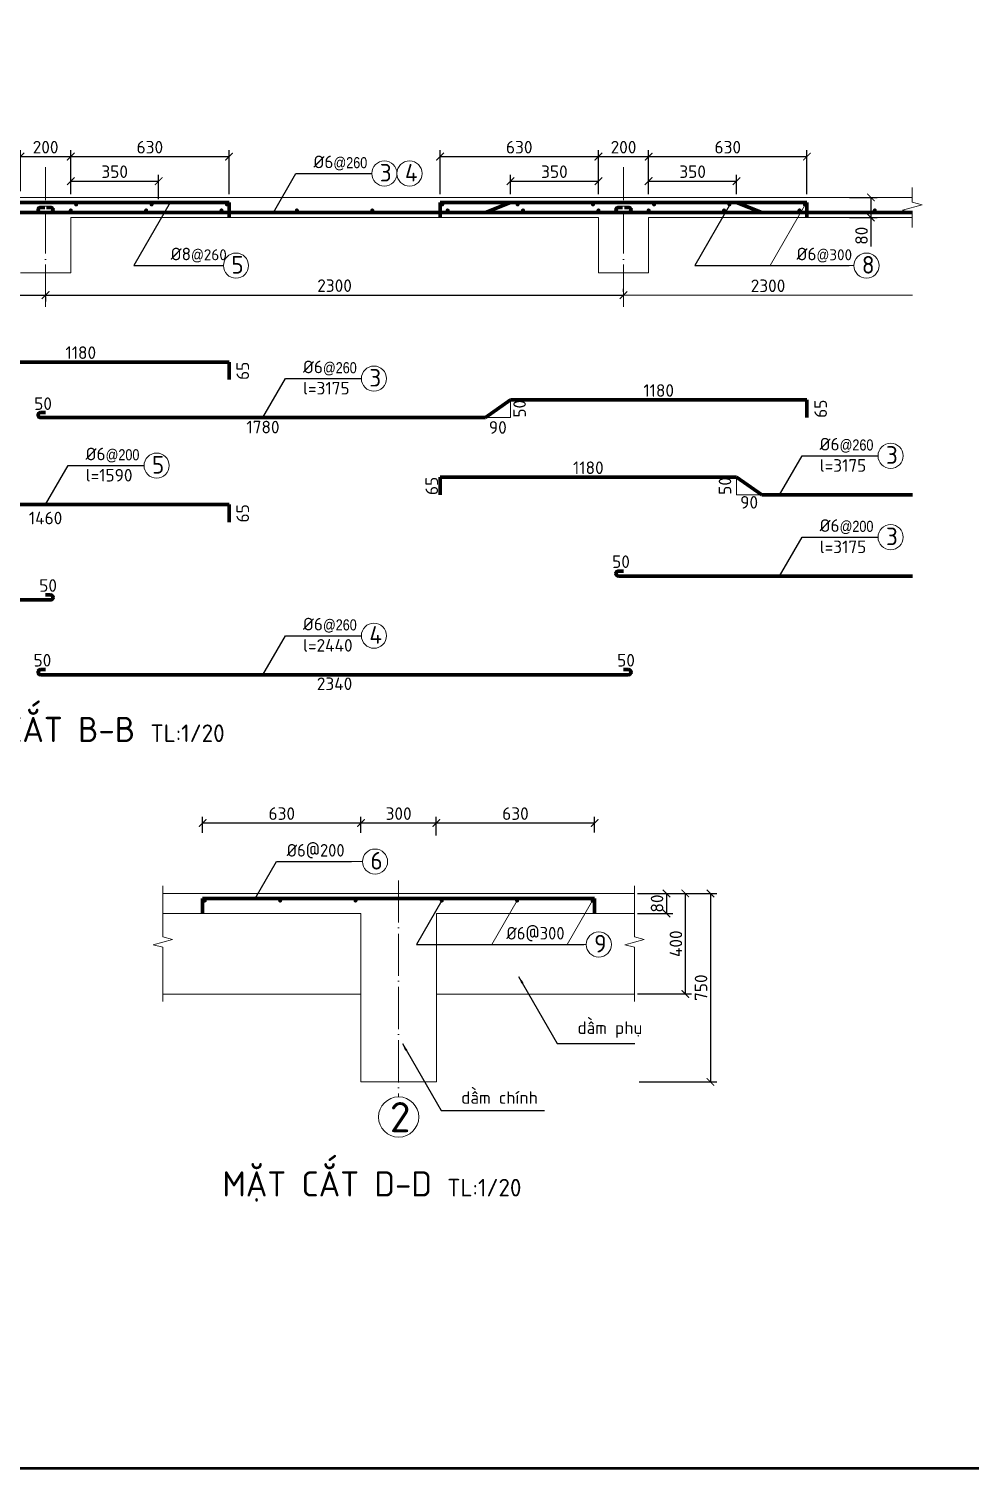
# Model space of a CAD drawing. Header units: millimetres. Extents: x 0 to 4970, y -594 to 1412.
# Drawn here: x 142.3 to 329.6, y -584 to -297.6 of the extents above; entities that cross this region are included whole.
import ezdxf

# ---------------------------------------------------------------- set-up
doc = ezdxf.new("R2010")
doc.units = ezdxf.units.MM
doc.header["$LTSCALE"] = 0.35
doc.header["$PDMODE"] = 3
doc.linetypes.add('ACAD_ISO04W100', pattern=[30, 24, -3, 0, -3])
doc.layers.get('0').update_dxf_attribs({"lineweight": 50})
for name, color, linetype, lineweight in [('CotThepSan', 13, 'Continuous', 70), ('DoVe', 1, 'Continuous', 18), ('Duong Bao San', 7, 'Continuous', 18), ('Kich Thuoc', 1, 'Continuous', 20), ('Ky Hieu', 4, 'Continuous', 20), ('Text', 40, 'Continuous', 20), ('Truc', 3, 'ACAD_ISO04W100', 20)]:
    doc.layers.add(name, color=color, linetype=linetype, lineweight=lineweight)
doc.styles.get("Standard").update_dxf_attribs({"font": 'isocpeur.ttf'})
doc.styles.add('VN', font='')
doc.styles.get('VN').set_extended_font_data('TCVN 7284')
doc.dimstyles.new('Dim20', dxfattribs={"dimtxt": 2.5, "dimasz": 1.5, "dimexe": 1.25, "dimexo": 0.625, "dimtad": 1, "dimlfac": 20, "dimtxsty": 'Standard', "dimblk": 'ARCHTICK', "dimcen": 2.5, "dimadec": 0, "dimazin": 0, "dimtfac": 1, "dimtmove": 0, "dimatfit": 3, "dimfxl": 1, "dimarcsym": 0})
doc.dimstyles.new('Dim20KT', dxfattribs={"dimtxt": 2.5, "dimasz": 1.5, "dimexe": 1.25, "dimexo": 0.625, "dimtad": 1, "dimlfac": 20, "dimtxsty": 'Standard', "dimblk": 'ARCHTICK', "dimcen": 2.5, "dimse1": 1, "dimse2": 1, "dimsd1": 1, "dimsd2": 1, "dimadec": 0, "dimazin": 0, "dimtfac": 1, "dimtmove": 0, "dimatfit": 3, "dimfxl": 1, "dimarcsym": 0})
doc.dimstyles.new('Dim50KT', dxfattribs={"dimtxt": 2.5, "dimasz": 1.5, "dimexe": 1.25, "dimexo": 0.625, "dimtad": 1, "dimlfac": 50, "dimtxsty": 'Standard', "dimblk": 'ARCHTICK', "dimcen": 2.5, "dimse1": 1, "dimse2": 1, "dimsd1": 1, "dimsd2": 1, "dimadec": 0, "dimazin": 0, "dimtfac": 1, "dimtmove": 0, "dimatfit": 3, "dimfxl": 1, "dimarcsym": 0})
doc.dimstyles.new('ISO-25', dxfattribs={"dimtxt": 2.5, "dimasz": 2.5, "dimexe": 1.25, "dimexo": 0.625, "dimtad": 1, "dimtxsty": 'Standard', "dimcen": 2.5, "dimadec": 0, "dimazin": 0, "dimtfac": 1, "dimtmove": 0, "dimatfit": 3, "dimfxl": 1, "dimarcsym": 0})

# ---------------------------------------------------------------- blocks, each defined once
blk = doc.blocks.new('*D2137')
at = {"layer": 'Defpoints', "color": 0}
for p in [(238.13, -371.46), (297.13, -371.46), (297.13, -371.46)]:
    blk.add_point(p, dxfattribs=at)
at = {"layer": 'Kich Thuoc', "color": 0, "insert": (267.63, -369.58), "char_height": 2.5, "attachment_point": 5}
blk.add_mtext('1180', dxfattribs=at)
blk = doc.blocks.new('_ArchTick')
at = {"color": 0, "linetype": 'ByBlock', "const_width": 0.15}
blk.add_lwpolyline([(-0.5, -0.5), (0.5, 0.5)], dxfattribs=at)
blk = doc.blocks.new('*D2138')
at = {"layer": 'Defpoints', "color": 0}
for p in [(144.63, -374.96), (233.13, -374.96), (233.13, -378.73)]:
    blk.add_point(p, dxfattribs=at)
at = {"layer": 'Kich Thuoc', "color": 0, "insert": (188.88, -376.86), "char_height": 2.5, "attachment_point": 5}
blk.add_mtext('1780', dxfattribs=at)
blk = doc.blocks.new('*D2066')
at = {"layer": 'Defpoints', "color": 0}
for p in [(144.63, -374.07), (144.63, -374.07), (145.63, -374.07)]:
    blk.add_point(p, dxfattribs=at)
at = {"layer": 'Kich Thuoc', "color": 0, "insert": (145.13, -372.2), "char_height": 2.5, "attachment_point": 5}
blk.add_mtext('50', dxfattribs=at)
blk = doc.blocks.new('*D2067')
at = {"layer": 'Defpoints', "color": 0}
for p in [(123.13, -363.92), (182.13, -363.92), (182.13, -363.92)]:
    blk.add_point(p, dxfattribs=at)
at = {"layer": 'Kich Thuoc', "color": 0, "insert": (152.63, -362.05), "char_height": 2.5, "attachment_point": 5}
blk.add_mtext('1180', dxfattribs=at)
blk = doc.blocks.new('*D2141')
at = {"layer": 'Defpoints', "color": 0}
for p in [(54.13, -411.26), (146.63, -411.26), (146.63, -415.35)]:
    blk.add_point(p, dxfattribs=at)
at = {"layer": 'Kich Thuoc', "color": 0, "insert": (100.38, -413.48), "char_height": 2.5, "attachment_point": 5}
blk.add_mtext('1860', dxfattribs=at)
blk = doc.blocks.new('*D2069')
at = {"layer": 'Defpoints', "color": 0}
for p in [(145.63, -410.26), (145.63, -410.26), (146.63, -410.26)]:
    blk.add_point(p, dxfattribs=at)
at = {"layer": 'Kich Thuoc', "color": 0, "insert": (146.13, -408.38), "char_height": 2.5, "attachment_point": 5}
blk.add_mtext('50', dxfattribs=at)
blk = doc.blocks.new('*D2070')
at = {"layer": 'Defpoints', "color": 0}
for p in [(260.63, -425.12), (260.63, -425.12), (261.63, -425.12)]:
    blk.add_point(p, dxfattribs=at)
at = {"layer": 'Kich Thuoc', "color": 0, "insert": (261.13, -423.25), "char_height": 2.5, "attachment_point": 5}
blk.add_mtext('50', dxfattribs=at)
blk = doc.blocks.new('*D2071')
at = {"layer": 'Defpoints', "color": 0}
for p in [(259.63, -405.52), (259.63, -405.52), (260.63, -405.52)]:
    blk.add_point(p, dxfattribs=at)
at = {"layer": 'Kich Thuoc', "color": 0, "insert": (260.13, -403.64), "char_height": 2.5, "attachment_point": 5}
blk.add_mtext('50', dxfattribs=at)
blk = doc.blocks.new('*D2142')
at = {"layer": 'Defpoints', "color": 0}
for p in [(224.13, -386.82), (283.13, -386.82), (283.13, -386.82)]:
    blk.add_point(p, dxfattribs=at)
at = {"layer": 'Kich Thuoc', "color": 0, "insert": (253.63, -384.95), "char_height": 2.5, "attachment_point": 5}
blk.add_mtext('1180', dxfattribs=at)
blk = doc.blocks.new('*D2074')
at = {"layer": 'Defpoints', "color": 0}
for p in [(168.13, -327.93), (150.63, -331.16), (168.13, -332.16)]:
    blk.add_point(p, dxfattribs=at)
at = {"layer": 'Kich Thuoc', "color": 0, "lineweight": -2}
for p, q in [((150.63, -330.54), (150.63, -326.68)), ((150.63, -327.93), (168.13, -327.93)), ((168.13, -331.54), (168.13, -326.68))]:
    blk.add_line(p, q, dxfattribs=at)
at = {"layer": 'Kich Thuoc', "color": 0, "lineweight": -2, "xscale": 1.5, "yscale": 1.5, "zscale": 1.5, "rotation": 180}
blk.add_blockref('_ArchTick', (150.63, -327.93), dxfattribs=at)
at = {"layer": 'Kich Thuoc', "color": 0, "lineweight": -2, "xscale": 1.5, "yscale": 1.5, "zscale": 1.5}
blk.add_blockref('_ArchTick', (168.13, -327.93), dxfattribs=at)
at = {"layer": 'Kich Thuoc', "color": 0, "insert": (159.38, -326.05), "char_height": 2.5, "attachment_point": 5}
blk.add_mtext('350', dxfattribs=at)
blk = doc.blocks.new('*D2076')
at = {"layer": 'Defpoints', "color": 0}
for p in [(150.63, -323.04), (140.63, -330.54), (150.63, -330.54)]:
    blk.add_point(p, dxfattribs=at)
at = {"layer": 'Kich Thuoc', "color": 0, "lineweight": -2}
for p, q in [((140.63, -329.91), (140.63, -321.79)), ((140.63, -323.04), (150.63, -323.04)), ((150.63, -329.91), (150.63, -321.79))]:
    blk.add_line(p, q, dxfattribs=at)
at = {"layer": 'Kich Thuoc', "color": 0, "lineweight": -2, "xscale": 1.5, "yscale": 1.5, "zscale": 1.5, "rotation": 180}
blk.add_blockref('_ArchTick', (140.63, -323.04), dxfattribs=at)
at = {"layer": 'Kich Thuoc', "color": 0, "lineweight": -2, "xscale": 1.5, "yscale": 1.5, "zscale": 1.5}
blk.add_blockref('_ArchTick', (150.63, -323.04), dxfattribs=at)
at = {"layer": 'Kich Thuoc', "color": 0, "insert": (145.63, -321.17), "char_height": 2.5, "attachment_point": 5}
blk.add_mtext('200', dxfattribs=at)
blk = doc.blocks.new('*D2077')
at = {"layer": 'Defpoints', "color": 0}
for p in [(182.13, -323.04), (150.63, -330.54), (182.13, -331.16)]:
    blk.add_point(p, dxfattribs=at)
at = {"layer": 'Kich Thuoc', "color": 0, "lineweight": -2}
for p, q in [((150.63, -329.91), (150.63, -321.79)), ((150.63, -323.04), (182.13, -323.04)), ((182.13, -330.54), (182.13, -321.79))]:
    blk.add_line(p, q, dxfattribs=at)
at = {"layer": 'Kich Thuoc', "color": 0, "lineweight": -2, "xscale": 1.5, "yscale": 1.5, "zscale": 1.5, "rotation": 180}
blk.add_blockref('_ArchTick', (150.63, -323.04), dxfattribs=at)
at = {"layer": 'Kich Thuoc', "color": 0, "lineweight": -2, "xscale": 1.5, "yscale": 1.5, "zscale": 1.5}
blk.add_blockref('_ArchTick', (182.13, -323.04), dxfattribs=at)
at = {"layer": 'Kich Thuoc', "color": 0, "insert": (166.38, -321.17), "char_height": 2.5, "attachment_point": 5}
blk.add_mtext('630', dxfattribs=at)
blk = doc.blocks.new('*D2078')
at = {"layer": 'Defpoints', "color": 0}
for p in [(305.01, -331.16), (305.01, -335.16), (309.86, -335.16)]:
    blk.add_point(p, dxfattribs=at)
at = {"layer": 'Kich Thuoc', "color": 0, "lineweight": -2}
for p, q in [((305.63, -331.16), (311.11, -331.16)), ((309.86, -331.16), (309.86, -335.16)), ((305.63, -335.16), (311.11, -335.16)), ((309.86, -335.16), (309.86, -340.91))]:
    blk.add_line(p, q, dxfattribs=at)
at = {"layer": 'Kich Thuoc', "color": 0, "lineweight": -2, "xscale": 1.5, "yscale": 1.5, "zscale": 1.5}
for p, rotation in [((309.86, -331.16), 90), ((309.86, -335.16), 270)]:
    blk.add_blockref('_ArchTick', p, dxfattribs=dict(at, rotation=rotation))
at = {"layer": 'Kich Thuoc', "color": 0, "insert": (307.99, -338.79), "char_height": 2.5, "attachment_point": 5, "rotation": 90}
blk.add_mtext('80', dxfattribs=at)
blk = doc.blocks.new('*D2079')
at = {"layer": 'Defpoints', "color": 0}
for p in [(255.63, -327.93), (238.13, -331.16), (255.63, -331.16)]:
    blk.add_point(p, dxfattribs=at)
at = {"layer": 'Kich Thuoc', "color": 0, "lineweight": -2}
for p, q in [((238.13, -330.54), (238.13, -326.68)), ((238.13, -327.93), (255.63, -327.93)), ((255.63, -330.54), (255.63, -326.68))]:
    blk.add_line(p, q, dxfattribs=at)
at = {"layer": 'Kich Thuoc', "color": 0, "lineweight": -2, "xscale": 1.5, "yscale": 1.5, "zscale": 1.5, "rotation": 180}
blk.add_blockref('_ArchTick', (238.13, -327.93), dxfattribs=at)
at = {"layer": 'Kich Thuoc', "color": 0, "lineweight": -2, "xscale": 1.5, "yscale": 1.5, "zscale": 1.5}
blk.add_blockref('_ArchTick', (255.63, -327.93), dxfattribs=at)
at = {"layer": 'Kich Thuoc', "color": 0, "insert": (246.88, -326.05), "char_height": 2.5, "attachment_point": 5}
blk.add_mtext('350', dxfattribs=at)
blk = doc.blocks.new('*D2080')
at = {"layer": 'Defpoints', "color": 0}
for p in [(283.13, -327.93), (265.63, -331.16), (283.13, -331.16)]:
    blk.add_point(p, dxfattribs=at)
at = {"layer": 'Kich Thuoc', "color": 0, "lineweight": -2}
for p, q in [((265.63, -330.54), (265.63, -326.68)), ((265.63, -327.93), (283.13, -327.93)), ((283.13, -330.54), (283.13, -326.68))]:
    blk.add_line(p, q, dxfattribs=at)
at = {"layer": 'Kich Thuoc', "color": 0, "lineweight": -2, "xscale": 1.5, "yscale": 1.5, "zscale": 1.5, "rotation": 180}
blk.add_blockref('_ArchTick', (265.63, -327.93), dxfattribs=at)
at = {"layer": 'Kich Thuoc', "color": 0, "lineweight": -2, "xscale": 1.5, "yscale": 1.5, "zscale": 1.5}
blk.add_blockref('_ArchTick', (283.13, -327.93), dxfattribs=at)
at = {"layer": 'Kich Thuoc', "color": 0, "insert": (274.38, -326.05), "char_height": 2.5, "attachment_point": 5}
blk.add_mtext('350', dxfattribs=at)
blk = doc.blocks.new('*D2081')
at = {"layer": 'Defpoints', "color": 0}
for p in [(255.63, -323.04), (224.13, -331.16), (255.63, -331.16)]:
    blk.add_point(p, dxfattribs=at)
at = {"layer": 'Kich Thuoc', "color": 0, "lineweight": -2}
for p, q in [((224.13, -330.54), (224.13, -321.79)), ((224.13, -323.04), (255.63, -323.04)), ((255.63, -330.54), (255.63, -321.79))]:
    blk.add_line(p, q, dxfattribs=at)
at = {"layer": 'Kich Thuoc', "color": 0, "lineweight": -2, "xscale": 1.5, "yscale": 1.5, "zscale": 1.5, "rotation": 180}
blk.add_blockref('_ArchTick', (224.13, -323.04), dxfattribs=at)
at = {"layer": 'Kich Thuoc', "color": 0, "lineweight": -2, "xscale": 1.5, "yscale": 1.5, "zscale": 1.5}
blk.add_blockref('_ArchTick', (255.63, -323.04), dxfattribs=at)
at = {"layer": 'Kich Thuoc', "color": 0, "insert": (239.88, -321.17), "char_height": 2.5, "attachment_point": 5}
blk.add_mtext('630', dxfattribs=at)
blk = doc.blocks.new('*D2082')
at = {"layer": 'Defpoints', "color": 0}
for p in [(265.63, -323.04), (255.63, -330.54), (265.63, -330.54)]:
    blk.add_point(p, dxfattribs=at)
at = {"layer": 'Kich Thuoc', "color": 0, "lineweight": -2}
for p, q in [((255.63, -329.91), (255.63, -321.79)), ((255.63, -323.04), (265.63, -323.04)), ((265.63, -329.91), (265.63, -321.79))]:
    blk.add_line(p, q, dxfattribs=at)
at = {"layer": 'Kich Thuoc', "color": 0, "lineweight": -2, "xscale": 1.5, "yscale": 1.5, "zscale": 1.5, "rotation": 180}
blk.add_blockref('_ArchTick', (255.63, -323.04), dxfattribs=at)
at = {"layer": 'Kich Thuoc', "color": 0, "lineweight": -2, "xscale": 1.5, "yscale": 1.5, "zscale": 1.5}
blk.add_blockref('_ArchTick', (265.63, -323.04), dxfattribs=at)
at = {"layer": 'Kich Thuoc', "color": 0, "insert": (260.63, -321.17), "char_height": 2.5, "attachment_point": 5}
blk.add_mtext('200', dxfattribs=at)
blk = doc.blocks.new('*D2083')
at = {"layer": 'Defpoints', "color": 0}
for p in [(297.13, -323.04), (265.63, -330.54), (297.13, -331.16)]:
    blk.add_point(p, dxfattribs=at)
at = {"layer": 'Kich Thuoc', "color": 0, "lineweight": -2}
for p, q in [((265.63, -329.91), (265.63, -321.79)), ((265.63, -323.04), (297.13, -323.04)), ((297.13, -330.54), (297.13, -321.79))]:
    blk.add_line(p, q, dxfattribs=at)
at = {"layer": 'Kich Thuoc', "color": 0, "lineweight": -2, "xscale": 1.5, "yscale": 1.5, "zscale": 1.5, "rotation": 180}
blk.add_blockref('_ArchTick', (265.63, -323.04), dxfattribs=at)
at = {"layer": 'Kich Thuoc', "color": 0, "lineweight": -2, "xscale": 1.5, "yscale": 1.5, "zscale": 1.5}
blk.add_blockref('_ArchTick', (297.13, -323.04), dxfattribs=at)
at = {"layer": 'Kich Thuoc', "color": 0, "insert": (281.38, -321.17), "char_height": 2.5, "attachment_point": 5}
blk.add_mtext('630', dxfattribs=at)
blk = doc.blocks.new('*D2084')
at = {"layer": 'Defpoints', "color": 0}
for p in [(144.5, -425.12), (144.5, -425.12), (145.5, -425.12)]:
    blk.add_point(p, dxfattribs=at)
at = {"layer": 'Kich Thuoc', "color": 0, "insert": (145, -423.25), "char_height": 2.5, "attachment_point": 5}
blk.add_mtext('50', dxfattribs=at)
blk = doc.blocks.new('*D2143')
at = {"layer": 'Defpoints', "color": 0}
for p in [(144.63, -426.12), (261.63, -426.12), (261.63, -429.8)]:
    blk.add_point(p, dxfattribs=at)
at = {"layer": 'Kich Thuoc', "color": 0, "insert": (203.13, -427.93), "char_height": 2.5, "attachment_point": 5}
blk.add_mtext('2340', dxfattribs=at)
blk = doc.blocks.new('*D2085')
at = {"layer": 'Defpoints', "color": 0}
for p in [(109.13, -396.82), (182.13, -396.82), (182.13, -396.82)]:
    blk.add_point(p, dxfattribs=at)
at = {"layer": 'Kich Thuoc', "color": 0, "insert": (145.63, -394.95), "char_height": 2.5, "attachment_point": 5}
blk.add_mtext('1460', dxfattribs=at)
blk = doc.blocks.new('*D2089')
at = {"layer": 'Defpoints', "color": 0}
for p in [(176.88, -458.21), (208.38, -455.63), (208.38, -458.21)]:
    blk.add_point(p, dxfattribs=at)
at = {"layer": 'Kich Thuoc', "color": 0, "lineweight": -2}
for p, q in [((176.88, -457.59), (176.88, -454.38)), ((208.38, -457.59), (208.38, -454.38)), ((176.88, -455.63), (208.38, -455.63))]:
    blk.add_line(p, q, dxfattribs=at)
at = {"layer": 'Kich Thuoc', "color": 0, "lineweight": -2, "xscale": 1.5, "yscale": 1.5, "zscale": 1.5, "rotation": 180}
blk.add_blockref('_ArchTick', (176.88, -455.63), dxfattribs=at)
at = {"layer": 'Kich Thuoc', "color": 0, "lineweight": -2, "xscale": 1.5, "yscale": 1.5, "zscale": 1.5}
blk.add_blockref('_ArchTick', (208.38, -455.63), dxfattribs=at)
at = {"layer": 'Kich Thuoc', "color": 0, "insert": (192.63, -453.76), "char_height": 2.5, "attachment_point": 5}
blk.add_mtext('630', dxfattribs=at)
blk = doc.blocks.new('*D2090')
at = {"layer": 'Defpoints', "color": 0}
for p in [(208.38, -458.21), (223.38, -455.63), (223.38, -458.75)]:
    blk.add_point(p, dxfattribs=at)
at = {"layer": 'Kich Thuoc', "color": 0, "lineweight": -2}
for p, q in [((208.38, -457.59), (208.38, -454.38)), ((223.38, -458.12), (223.38, -454.38)), ((208.38, -455.63), (223.38, -455.63))]:
    blk.add_line(p, q, dxfattribs=at)
at = {"layer": 'Kich Thuoc', "color": 0, "lineweight": -2, "xscale": 1.5, "yscale": 1.5, "zscale": 1.5, "rotation": 180}
blk.add_blockref('_ArchTick', (208.38, -455.63), dxfattribs=at)
at = {"layer": 'Kich Thuoc', "color": 0, "lineweight": -2, "xscale": 1.5, "yscale": 1.5, "zscale": 1.5}
blk.add_blockref('_ArchTick', (223.38, -455.63), dxfattribs=at)
at = {"layer": 'Kich Thuoc', "color": 0, "insert": (215.88, -453.76), "char_height": 2.5, "attachment_point": 5}
blk.add_mtext('300', dxfattribs=at)
blk = doc.blocks.new('*D2091')
at = {"layer": 'Defpoints', "color": 0}
for p in [(254.88, -455.63), (254.88, -458.12), (223.38, -458.75)]:
    blk.add_point(p, dxfattribs=at)
at = {"layer": 'Kich Thuoc', "color": 0, "lineweight": -2}
for p, q in [((223.38, -458.12), (223.38, -454.38)), ((254.88, -457.5), (254.88, -454.38)), ((223.38, -455.63), (254.88, -455.63))]:
    blk.add_line(p, q, dxfattribs=at)
at = {"layer": 'Kich Thuoc', "color": 0, "lineweight": -2, "xscale": 1.5, "yscale": 1.5, "zscale": 1.5, "rotation": 180}
blk.add_blockref('_ArchTick', (223.38, -455.63), dxfattribs=at)
at = {"layer": 'Kich Thuoc', "color": 0, "lineweight": -2, "xscale": 1.5, "yscale": 1.5, "zscale": 1.5}
blk.add_blockref('_ArchTick', (254.88, -455.63), dxfattribs=at)
at = {"layer": 'Kich Thuoc', "color": 0, "insert": (239.13, -453.76), "char_height": 2.5, "attachment_point": 5}
blk.add_mtext('630', dxfattribs=at)
blk = doc.blocks.new('*D2092')
at = {"layer": 'Defpoints', "color": 0}
for p in [(262.8, -469.65), (262.8, -473.65), (269.18, -473.65)]:
    blk.add_point(p, dxfattribs=at)
at = {"layer": 'Kich Thuoc', "color": 0, "lineweight": -2}
for p, q in [((263.42, -469.65), (270.43, -469.65)), ((269.18, -469.65), (269.18, -473.65)), ((263.42, -473.65), (270.43, -473.65))]:
    blk.add_line(p, q, dxfattribs=at)
at = {"layer": 'Kich Thuoc', "color": 0, "lineweight": -2, "xscale": 1.5, "yscale": 1.5, "zscale": 1.5}
for p, rotation in [((269.18, -469.65), 90), ((269.18, -473.65), 270)]:
    blk.add_blockref('_ArchTick', p, dxfattribs=dict(at, rotation=rotation))
at = {"layer": 'Kich Thuoc', "color": 0, "insert": (267.3, -471.65), "char_height": 2.5, "attachment_point": 5, "rotation": 90}
blk.add_mtext('80', dxfattribs=at)
blk = doc.blocks.new('*D2093')
at = {"layer": 'Defpoints', "color": 0}
for p in [(262.8, -469.65), (262.8, -489.65), (272.93, -489.65)]:
    blk.add_point(p, dxfattribs=at)
at = {"layer": 'Kich Thuoc', "color": 0, "lineweight": -2}
for p, q in [((263.42, -469.65), (274.18, -469.65)), ((272.93, -469.65), (272.93, -489.65)), ((263.42, -489.65), (274.18, -489.65))]:
    blk.add_line(p, q, dxfattribs=at)
at = {"layer": 'Kich Thuoc', "color": 0, "lineweight": -2, "xscale": 1.5, "yscale": 1.5, "zscale": 1.5}
for p, rotation in [((272.93, -469.65), 90), ((272.93, -489.65), 270)]:
    blk.add_blockref('_ArchTick', p, dxfattribs=dict(at, rotation=rotation))
at = {"layer": 'Kich Thuoc', "color": 0, "insert": (271.05, -479.65), "char_height": 2.5, "attachment_point": 5, "rotation": 90}
blk.add_mtext('400', dxfattribs=at)
blk = doc.blocks.new('*D2094')
at = {"layer": 'Defpoints', "color": 0}
for p in [(262.8, -469.65), (263.11, -507.15), (277.93, -507.15)]:
    blk.add_point(p, dxfattribs=at)
at = {"layer": 'Kich Thuoc', "color": 0, "lineweight": -2}
for p, q in [((263.42, -469.65), (279.18, -469.65)), ((277.93, -469.65), (277.93, -507.15)), ((263.73, -507.15), (279.18, -507.15))]:
    blk.add_line(p, q, dxfattribs=at)
at = {"layer": 'Kich Thuoc', "color": 0, "lineweight": -2, "xscale": 1.5, "yscale": 1.5, "zscale": 1.5}
for p, rotation in [((277.93, -469.65), 90), ((277.93, -507.15), 270)]:
    blk.add_blockref('_ArchTick', p, dxfattribs=dict(at, rotation=rotation))
at = {"layer": 'Kich Thuoc', "color": 0, "insert": (276.05, -488.4), "char_height": 2.5, "attachment_point": 5, "rotation": 90}
blk.add_mtext('750', dxfattribs=at)
blk = doc.blocks.new('*D2104')
at = {"layer": 'Defpoints', "color": 0}
for p in [(238.13, -371.46), (238.13, -374.96), (241.83, -374.96)]:
    blk.add_point(p, dxfattribs=at)
at = {"layer": 'Kich Thuoc', "color": 0, "insert": (239.95, -373.21), "char_height": 2.5, "attachment_point": 5, "rotation": 90}
blk.add_mtext('50', dxfattribs=at)
blk = doc.blocks.new('*D2105')
at = {"layer": 'Defpoints', "color": 0}
for p in [(233.13, -374.96), (238.1, -374.96), (238.1, -378.8)]:
    blk.add_point(p, dxfattribs=at)
at = {"layer": 'Kich Thuoc', "color": 0, "insert": (235.62, -376.93), "char_height": 2.5, "attachment_point": 5}
blk.add_mtext('90', dxfattribs=at)
blk = doc.blocks.new('*D2106')
at = {"layer": 'Defpoints', "color": 0}
for p in [(283.13, -386.82), (282.7, -390.32), (283.13, -390.32)]:
    blk.add_point(p, dxfattribs=at)
at = {"layer": 'Kich Thuoc', "color": 0, "insert": (280.82, -388.57), "char_height": 2.5, "attachment_point": 5, "rotation": 90}
blk.add_mtext('50', dxfattribs=at)
blk = doc.blocks.new('*D2107')
at = {"layer": 'Defpoints', "color": 0}
for p in [(283.13, -390.32), (288.13, -390.32), (288.13, -393.7)]:
    blk.add_point(p, dxfattribs=at)
at = {"layer": 'Kich Thuoc', "color": 0, "insert": (285.63, -391.83), "char_height": 2.5, "attachment_point": 5}
blk.add_mtext('90', dxfattribs=at)
blk = doc.blocks.new('*D2111')
at = {"layer": 'Defpoints', "color": 0}
for p in [(145.63, -350.26), (145.63, -350.6), (30.63, -352.94)]:
    blk.add_point(p, dxfattribs=at)
at = {"layer": 'Kich Thuoc', "color": 0, "lineweight": -2}
for p, q in [((30.63, -352.31), (30.63, -349.35)), ((30.63, -350.6), (145.63, -350.6)), ((145.63, -350.88), (145.63, -351.85))]:
    blk.add_line(p, q, dxfattribs=at)
at = {"layer": 'Kich Thuoc', "color": 0, "lineweight": -2, "xscale": 1.5, "yscale": 1.5, "zscale": 1.5, "rotation": 180}
blk.add_blockref('_ArchTick', (30.63, -350.6), dxfattribs=at)
at = {"layer": 'Kich Thuoc', "color": 0, "lineweight": -2, "xscale": 1.5, "yscale": 1.5, "zscale": 1.5}
blk.add_blockref('_ArchTick', (145.63, -350.6), dxfattribs=at)
at = {"layer": 'Kich Thuoc', "color": 0, "insert": (88.13, -348.72), "char_height": 2.5, "attachment_point": 5}
blk.add_mtext('2300', dxfattribs=at)
blk = doc.blocks.new('*D2112')
at = {"layer": 'Defpoints', "color": 0}
for p in [(145.63, -350.26), (260.63, -350.6), (260.63, -350.6)]:
    blk.add_point(p, dxfattribs=at)
at = {"layer": 'Kich Thuoc', "color": 0, "lineweight": -2}
for p, q in [((260.63, -349.97), (260.63, -349.35)), ((145.63, -350.6), (260.63, -350.6)), ((145.63, -350.88), (145.63, -351.85))]:
    blk.add_line(p, q, dxfattribs=at)
at = {"layer": 'Kich Thuoc', "color": 0, "lineweight": -2, "xscale": 1.5, "yscale": 1.5, "zscale": 1.5, "rotation": 180}
blk.add_blockref('_ArchTick', (145.63, -350.6), dxfattribs=at)
at = {"layer": 'Kich Thuoc', "color": 0, "lineweight": -2, "xscale": 1.5, "yscale": 1.5, "zscale": 1.5}
blk.add_blockref('_ArchTick', (260.63, -350.6), dxfattribs=at)
at = {"layer": 'Kich Thuoc', "color": 0, "insert": (203.13, -348.72), "char_height": 2.5, "attachment_point": 5}
blk.add_mtext('2300', dxfattribs=at)
blk = doc.blocks.new('*D2113')
at = {"layer": 'Defpoints', "color": 0}
for p in [(182.13, -363.92), (186.73, -363.92), (182.13, -367.42)]:
    blk.add_point(p, dxfattribs=at)
at = {"layer": 'Kich Thuoc', "color": 0, "insert": (184.86, -365.67), "char_height": 2.5, "attachment_point": 5, "rotation": 90}
blk.add_mtext('65', dxfattribs=at)
blk = doc.blocks.new('*D2114')
at = {"layer": 'Defpoints', "color": 0}
for p in [(182.13, -392.27), (186.73, -392.27), (182.13, -395.77)]:
    blk.add_point(p, dxfattribs=at)
at = {"layer": 'Kich Thuoc', "color": 0, "insert": (184.86, -394.02), "char_height": 2.5, "attachment_point": 5, "rotation": 90}
blk.add_mtext('65', dxfattribs=at)
blk = doc.blocks.new('*D2115')
at = {"layer": 'Defpoints', "color": 0}
for p in [(297.13, -371.46), (301.73, -371.46), (297.13, -374.96)]:
    blk.add_point(p, dxfattribs=at)
at = {"layer": 'Kich Thuoc', "color": 0, "insert": (299.86, -373.21), "char_height": 2.5, "attachment_point": 5, "rotation": 90}
blk.add_mtext('65', dxfattribs=at)
blk = doc.blocks.new('*D2118')
at = {"layer": 'Defpoints', "color": 0}
for p in [(219.74, -386.82), (224.34, -386.82), (219.74, -390.32)]:
    blk.add_point(p, dxfattribs=at)
at = {"layer": 'Kich Thuoc', "color": 0, "insert": (222.47, -388.57), "char_height": 2.5, "attachment_point": 5, "rotation": 90}
blk.add_mtext('65', dxfattribs=at)

msp = doc.modelspace()

# ---------------------------------------------------------------- linework, layer by layer
msp.add_lwpolyline([(20, -584), (830, -584), (830, -10), (20, -10)], close=True)
at = {"layer": 'CotThepSan'}
for p, q in [((109.134345, -332.161745), (182.134345, -332.161745)), ((182.134345, -332.161745), (182.134345, -335.161745)), ((224.134345, -332.161745), (224.134345, -335.161745)), ((224.134345, -332.161745), (260.634345, -332.161745)), ((233.134345, -334.161745), (238.134345, -332.161745)), ((260.634345, -332.161745), (297.134345, -332.161745)), ((283.134345, -332.161745), (288.134345, -334.161745)), ((297.134345, -332.161745), (297.134345, -335.161745)), ((54.134345, -334.161745), (147.134345, -334.161745)), ((144.634345, -333.161745), (145.454537, -333.161745)), ((233.134345, -334.161745), (144.634345, -334.161745)), ((146.634345, -333.161745), (145.833409, -333.161745)), ((173.134345, -334.161745), (261.634345, -334.161745)), ((259.634345, -333.161745), (260.404875, -333.161745)), ((259.634345, -333.161745), (260.454537, -333.161745)), ((265.634345, -334.161745), (259.634345, -334.161745)), ((261.634345, -333.161745), (260.833409, -333.161745)), ((261.634345, -333.161745), (260.873376, -333.161745)), ((265.634345, -334.161745), (318.134345, -334.161745)), ((123.134345, -363.92364), (182.134345, -363.92364)), ((182.134345, -363.92364), (182.134345, -367.42364)), ((238.134345, -371.459661), (233.134345, -374.959661)), ((297.134345, -371.459661), (238.134345, -371.459661)), ((297.134345, -374.959661), (297.134345, -371.459661)), ((144.634345, -373.959661), (145.634345, -373.959661)), ((233.134345, -374.959661), (144.634345, -374.959661)), ((224.134345, -390.324971), (224.134345, -386.824971)), ((224.134345, -386.824971), (283.134345, -386.824971)), ((283.134345, -386.824971), (288.134345, -390.324971)), ((109.134345, -392.274371), (182.134345, -392.274371)), ((182.134345, -392.274371), (182.134345, -395.774371)), ((288.134345, -390.324971), (318.134345, -390.324971)), ((259.634345, -405.518529), (260.634345, -405.518529)), ((259.634345, -406.518529), (318.134345, -406.518529)), ((54.134345, -411.257619), (146.634345, -411.257619)), ((146.634345, -410.257619), (145.634345, -410.257619)), ((144.634345, -425.121052), (145.634345, -425.121052)), ((144.634345, -426.121052), (261.634345, -426.121052)), ((261.634345, -425.121052), (260.634345, -425.121052)), ((215.884344, -470.654109), (176.884344, -470.654109)), ((176.884344, -470.654109), (176.884344, -473.654109)), ((215.884344, -470.654109), (254.884344, -470.654109)), ((254.884344, -470.654109), (254.884344, -473.654109))]:
    msp.add_line(p, q, dxfattribs=at)
at = {"layer": 'CotThepSan', "color": 1, "const_width": 0.4}
for points in [[(151.91234, -332.561745, -1), (151.51234, -332.561745, -1)], [(166.91234, -332.561745, -1), (166.51234, -332.561745, -1)], [(181.91234, -332.561745, -1), (181.51234, -332.561745, -1)], [(224.35635, -332.561745, 1), (224.75635, -332.561745, 1)], [(239.35635, -332.561745, 1), (239.75635, -332.561745, 1)], [(254.35635, -332.561745, 1), (254.75635, -332.561745, 1)], [(266.91234, -332.561745, -1), (266.51234, -332.561745, -1)], [(281.91234, -332.561745, -1), (281.51234, -332.561745, -1)], [(296.91234, -332.561745, -1), (296.51234, -332.561745, -1)], [(150.434345, -333.761745, 1), (150.834345, -333.761745, 1)], [(165.434345, -333.761745, 1), (165.834345, -333.761745, 1)], [(180.434345, -333.761745, 1), (180.834345, -333.761745, 1)], [(195.434345, -333.761745, 1), (195.834345, -333.761745, 1)], [(210.434345, -333.761745, 1), (210.834345, -333.761745, 1)], [(225.434345, -333.761745, 1), (225.834345, -333.761745, 1)], [(240.434345, -333.761745, 1), (240.834345, -333.761745, 1)], [(255.434345, -333.761745, 1), (255.834345, -333.761745, 1)], [(265.434345, -333.761745, 1), (265.834345, -333.761745, 1)], [(280.434345, -333.761745, 1), (280.834345, -333.761745, 1)], [(295.434345, -333.761745, 1), (295.834345, -333.761745, 1)], [(310.434345, -333.761745, 1), (310.834345, -333.761745, 1)], [(177.106349, -471.054109, 1), (177.506349, -471.054109, 1)], [(192.106349, -471.054109, 1), (192.506349, -471.054109, 1)], [(207.106349, -471.054109, 1), (207.506349, -471.054109, 1)], [(224.662339, -471.054109, -1), (224.262339, -471.054109, -1)], [(239.662339, -471.054109, -1), (239.262339, -471.054109, -1)], [(254.662339, -471.054109, -1), (254.262339, -471.054109, -1)]]:
    msp.add_lwpolyline(points, format="xyb", close=True, dxfattribs=at)
at = {"layer": 'CotThepSan'}
for centre, start, end in [((144.634345, -333.661745), 90, 270), ((146.634345, -333.661745), 270, 90), ((259.634345, -333.661745), 90, 270), ((261.634345, -333.661745), 270, 90), ((144.634345, -374.459661), 90, 270), ((259.634345, -406.018529), 90, 270), ((146.634345, -410.757619), 270, 90), ((144.634345, -425.621052), 90, 270), ((261.634345, -425.621052), 270, 90)]:
    msp.add_arc(centre, 0.5, start, end, dxfattribs=at)
at = {"layer": 'DoVe'}
for p, q in [((238.134345, -374.959661), (238.134345, -371.459661)), ((233.134345, -374.959661), (238.134345, -374.959661)), ((283.134345, -386.824971), (283.134345, -390.324971)), ((283.134345, -390.324971), (288.134345, -390.324971))]:
    msp.add_line(p, q, dxfattribs=at)
at = {"layer": 'Duong Bao San'}
for p, q in [((150.634345, -346.161745), (150.634345, -335.161745)), ((255.634345, -346.161745), (255.634345, -335.161745)), ((265.634345, -346.161745), (265.634345, -335.161745)), ((140.634345, -346.161745), (150.634345, -346.161745)), ((255.634345, -346.161745), (265.634345, -346.161745)), ((223.384344, -469.654109), (168.97072, -469.654109)), ((208.384344, -469.654109), (262.797967, -469.654109)), ((208.384344, -473.654109), (168.97072, -473.654109)), ((208.384344, -473.654109), (208.384344, -507.154109)), ((223.384344, -473.654109), (262.797967, -473.654109)), ((223.384344, -473.654109), (223.384344, -507.154109)), ((208.384344, -489.654109), (168.97072, -489.654109)), ((223.384344, -489.654109), (262.797967, -489.654109)), ((208.384344, -507.154109), (223.384344, -507.154109))]:
    msp.add_line(p, q, dxfattribs=at)
for points in [[(35.634345, -331.161745), (265.634345, -331.161745), (318.134345, -331.161745)], [(150.634345, -335.161745), (255.634345, -335.161745)], [(265.634345, -335.161745), (318.134345, -335.161745)]]:
    msp.add_lwpolyline(points, dxfattribs=at)
at = {"layer": 'Kich Thuoc'}
msp.add_line((260.634345, -350.621287), (318.134345, -350.621287), dxfattribs=at)
at = {"layer": 'Ky Hieu'}
for p, q in [((200.05819, -326.412513), (210.551523, -326.412513)), ((296.930359, -332.370426), (289.789438, -344.738865)), ((170.5209, -344.738865), (181.014233, -344.738865)), ((295.061629, -344.738865), (305.554963, -344.738865)), ((305.554963, -344.738865), (306.477939, -344.738865)), ((198.066471, -367.210429), (208.466471, -367.210429)), ((300.785266, -382.575739), (311.2786, -382.575739)), ((154.816471, -384.525139), (165.216471, -384.525139)), ((300.785266, -398.769297), (311.2786, -398.769297)), ((206.488532, -463.304877), (208.692812, -463.304877)), ((208.683673, -463.304877), (208.692812, -463.304877)), ((239.462339, -471.054109), (234.41105, -479.803198)), ((254.462339, -471.054109), (249.411145, -479.803033)), ((252.737968, -479.803198), (253.21244, -479.803198))]:
    msp.add_line(p, q, dxfattribs=at)
for points in [[(318.099069, -329.161745), (318.099069, -329.161745), (318.099069, -332.126469), (320.030921, -332.644107), (316.167217, -333.679384), (318.099069, -334.197022), (318.099069, -337.161745), (318.099069, -337.161745)], [(168.97072, -468.154109), (168.97072, -468.154109), (168.97072, -478.296133), (170.902572, -478.813771), (167.038869, -479.849047), (168.97072, -480.366685), (168.97072, -491.154109), (168.97072, -491.154109)], [(262.797967, -468.154109), (262.797967, -468.154109), (262.797967, -478.296133), (264.729819, -478.813771), (260.866116, -479.849047), (262.797967, -480.366685), (262.797967, -491.154109), (262.797967, -491.154109)]]:
    msp.add_lwpolyline(points, dxfattribs=at)
for centre, radius in [((213.051523, -326.412513), 2.5), ((218.051523, -326.412513), 2.5), ((183.514233, -344.738865), 2.5), ((308.977939, -344.738865), 2.5), ((210.966471, -367.210429), 2.5), ((313.7786, -382.575739), 2.5), ((167.716471, -384.525139), 2.5), ((313.7786, -398.769297), 2.5), ((210.966471, -418.371819), 2.5), ((211.192812, -463.304877), 2.5), ((255.71244, -479.803198), 2.5), ((215.884344, -514.125171), 4)]:
    msp.add_circle(centre, radius, dxfattribs=at)
at = {"layer": 'Truc'}
for p, q in [((145.634345, -352.937682), (145.634345, -325.154697)), ((260.634345, -352.937682), (260.634345, -325.154697)), ((215.884344, -467.053065), (215.884344, -510.125171))]:
    msp.add_line(p, q, dxfattribs=at)

# ---------------------------------------------------------------- texts
at = {"layer": 'Kich Thuoc', "color": 2}
msp.add_text('2', height=6, dxfattribs=at).set_placement((214.134344, -517.15626))
at = {"layer": 'Kich Thuoc', "insert": (289.384345, -348.746287), "char_height": 2.5, "attachment_point": 5}
msp.add_mtext('2300', dxfattribs=at)
at = {"layer": 'Ky Hieu', "style": 'VN'}
for s, p in [('3', (212.1375, -327.995648)), ('4', (217.1375, -327.995648)), ('5', (182.60021, -346.322)), ('8', (308.063915, -346.322)), ('3', (210.052448, -368.793563)), ('3', (312.864577, -384.158874)), ('5', (166.802448, -386.108273)), ('3', (312.864577, -400.352431)), ('4', (210.052448, -419.954954)), ('6', (210.278789, -464.888012)), ('9', (254.798417, -481.386332))]:
    msp.add_text(s, height=3.5, dxfattribs=at).set_placement(p)
at = {"layer": 'Ky Hieu', "char_height": 2.5, "attachment_point": 7}
for s, insert in [('%%C6{\\fVNI-Helve-Condense|b0|i0|c0|p2;\\H0.875x;@260}', (198.931181, -325.787513)), ('%%C8{\\fVNI-Helve-Condense|b0|i0|c0|p2;\\H0.875x;@\\fISOCPEUR|b0|i0|c0|p34;260}', (170.5209, -344.113865)), ('%%C6{\\fVNI-Helve-Condense|b0|i0|c0|p2;\\H0.875x;@\\fISOCPEUR|b0|i0|c0|p34;300}', (295.061629, -344.113865)), ('%%C6{\\fVNI-Helve-Condense|b0|i0|c0|p2;\\H0.875x;@260}', (196.846128, -366.585429)), ('l=3175', (196.868807, -370.375475)), ('%%C6{\\fVNI-Helve-Condense|b0|i0|c0|p2;\\H0.875x;@260}', (299.658257, -381.950739)), ('%%C6{\\fVNI-Helve-Condense|b0|i0|c0|p2;\\H0.875x;@200}', (153.596128, -383.900139)), ('l=3175', (299.680936, -385.740785)), ('l=1590', (153.618807, -387.690185)), ('%%C6{\\fVNI-Helve-Condense|b0|i0|c0|p2;\\H0.875x;@200}', (299.658257, -398.144297)), ('l=3175', (299.680936, -401.934343)), ('%%C6{\\fVNI-Helve-Condense|b0|i0|c0|p2;\\H0.875x;@260}', (196.846128, -417.746819)), ('l=2440', (196.868807, -421.536866))]:
    msp.add_mtext(s, dxfattribs=dict(at, insert=insert))
at = {"layer": 'Ky Hieu', "char_height": 2.5, "attachment_point": 7, "style": 'VN'}
for s, insert in [('%%C6@200', (193.606914, -462.679877)), ('%%C6@300', (237.32672, -479.178198))]:
    msp.add_mtext(s, dxfattribs=dict(at, insert=insert))
at = {"layer": 'Ky Hieu', "char_height": 2.5, "width": 16.51500642, "attachment_point": 1}
for s, insert in [('d{\\fTCVN 7284|b0|i0|c0|p34;ầ}m ph{\\fTCVN 7284|b0|i0|c0|p34;ụ}', (251.464147, -495.109509)), ('d{\\fTCVN 7284|b0|i0|c0|p34;ầ}m chính', (228.332775, -509.000054))]:
    msp.add_mtext(s, dxfattribs=dict(at, insert=insert))
at = {"layer": 'Text', "char_height": 5, "width": 119.00779123, "attachment_point": 8, "style": 'VN'}
for s, insert in [('^IMẶT CẮT B-B {\\H0.7x;TL:1/20}', (150.03423, -440.566963)), ('^IMẶT CẮT D-D {\\H0.7x;TL:1/20}', (209.047421, -530.977659))]:
    msp.add_mtext(s, dxfattribs=dict(at, insert=insert))

# ---------------------------------------------------------------- dimensions: what is measured, and where the dimension line sits
at = {"layer": 'Kich Thuoc'}
for base, p1, p2, dimstyle, picture, middle in [((150.634345, -323.044748), (140.634345, -330.536745), (150.634345, -330.536745), 'Dim20', '*D2076', (145.634345, -321.169748)), ((182.134345, -323.044748), (150.634345, -330.536745), (182.134345, -331.161745), 'Dim20', '*D2077', (166.384345, -321.169748)), ((255.634345, -323.044748), (224.134345, -331.161745), (255.634345, -331.161745), 'Dim20', '*D2081', (239.884345, -321.169748)), ((265.634345, -323.044748), (255.634345, -330.536745), (265.634345, -330.536745), 'Dim20', '*D2082', (260.634345, -321.169748)), ((297.134345, -323.044748), (265.634345, -330.536745), (297.134345, -331.161745), 'Dim20', '*D2083', (281.384345, -321.169748)), ((168.134345, -327.927951), (150.634345, -331.161745), (168.134345, -332.161745), 'Dim20', '*D2074', (159.384345, -326.052951)), ((255.634345, -327.927951), (238.134345, -331.161745), (255.634345, -331.161745), 'Dim20', '*D2079', (246.884345, -326.052951)), ((283.134345, -327.927951), (265.634345, -331.161745), (283.134345, -331.161745), 'Dim20', '*D2080', (274.384345, -326.052951)), ((145.634345, -350.597632), (30.634345, -352.937682), (145.634345, -350.258768), 'Dim20', '*D2111', (88.134345, -348.722632)), ((182.134345, -363.92364), (123.134345, -363.92364), (182.134345, -363.92364), 'Dim20KT', '*D2067', (152.634345, -362.04864)), ((297.134345, -371.459661), (238.134345, -371.459661), (297.134345, -371.459661), 'Dim20KT', '*D2137', (267.634345, -369.584661)), ((283.134345, -386.824971), (224.134345, -386.824971), (283.134345, -386.824971), 'Dim20KT', '*D2142', (253.634345, -384.949971)), ((182.134345, -396.820651), (109.134345, -396.820651), (182.134345, -396.820651), 'Dim20KT', '*D2085', (145.634345, -394.945651)), ((261.634345, -429.802123), (144.634345, -426.121052), (261.634345, -426.121052), 'Dim20KT', '*D2143', (203.134345, -427.927123)), ((208.384344, -455.632274), (176.884344, -458.213038), (208.384344, -458.213038), 'Dim20', '*D2089', (192.634344, -453.757274))]:
    dim = msp.add_linear_dim(base=base, p1=p1, p2=p2, dimstyle=dimstyle, dxfattribs=at)
    dim.commit()
    dim.dimension.update_dxf_attribs({"geometry": picture, "text_midpoint": middle})
for base, p1, p2, picture, middle in [((309.864707, -335.161745), (305.008689, -331.161745), (305.008689, -335.161745), '*D2078', (307.989707, -338.786745)), ((272.926806, -489.654109), (262.797967, -469.654109), (262.797967, -489.654109), '*D2093', (271.051806, -479.654109)), ((277.926806, -507.154109), (262.797967, -469.654109), (263.108081, -507.154109), '*D2094', (276.051806, -488.404109))]:
    dim = msp.add_linear_dim(base=base, p1=p1, p2=p2, angle=90, dimstyle='Dim20', dxfattribs=at)
    dim.commit()
    dim.dimension.update_dxf_attribs({"geometry": picture, "text_midpoint": middle})
for base, p1, p2, picture, middle in [((260.634345, -350.597632), (145.634345, -350.258768), (260.634345, -350.597632), '*D2112', (203.134345, -348.722632)), ((223.384344, -455.632274), (208.384344, -458.213038), (223.384344, -458.74908), '*D2090', (215.884344, -453.757274)), ((254.884344, -455.632274), (223.384344, -458.74908), (254.884344, -458.12408), '*D2091', (239.134344, -453.757274))]:
    dim = msp.add_linear_dim(base=base, p1=p1, p2=p2, dimstyle='Dim20', override={"dimtmove": 1}, dxfattribs=at)
    dim.commit()
    dim.dimension.update_dxf_attribs({"geometry": picture, "text_midpoint": middle})
for base, p1, p2, text, picture, middle in [((186.732994, -363.92364), (182.134345, -367.42364), (182.134345, -363.92364), '65', '*D2113', (186.732994, -365.67364)), ((241.829731, -374.959661), (238.134345, -371.459661), (238.134345, -374.959661), '50', '*D2104', (241.829731, -373.209661)), ((301.732994, -371.459661), (297.134345, -374.959661), (297.134345, -371.459661), '65', '*D2115', (301.732994, -373.209661)), ((224.340058, -386.824971), (219.741409, -390.324971), (219.741409, -386.824971), '65', '*D2118', (224.340058, -388.574971)), ((282.699572, -390.324971), (283.134345, -386.824971), (283.134345, -390.324971), '50', '*D2106', (282.699572, -388.574971)), ((186.732994, -392.274371), (182.134345, -395.774371), (182.134345, -392.274371), '65', '*D2114', (186.732994, -394.024371))]:
    dim = msp.add_linear_dim(base=base, p1=p1, p2=p2, angle=90, text=text, dimstyle='Dim20KT', dxfattribs=at)
    dim.commit()
    dim.dimension.update_dxf_attribs({"geometry": picture, "text_midpoint": middle, "dimtype": 160})
for base, p1, p2, text, picture, middle in [((144.634345, -374.073096), (145.634345, -374.073096), (144.634345, -374.073096), '50', '*D2066', (145.134345, -374.073096)), ((238.10177, -378.800522), (233.134345, -374.959661), (238.10177, -374.959661), '90', '*D2105', (235.618058, -378.800522)), ((288.134345, -393.700805), (283.134345, -390.324971), (288.134345, -390.324971), '90', '*D2107', (285.634345, -393.700805)), ((259.634345, -405.518529), (260.634345, -405.518529), (259.634345, -405.518529), '50', '*D2071', (260.134345, -405.518529)), ((145.634345, -410.257619), (146.634345, -410.257619), (145.634345, -410.257619), '50', '*D2069', (146.134345, -410.257619)), ((144.499324, -425.121052), (145.499324, -425.121052), (144.499324, -425.121052), '50', '*D2084', (144.999324, -425.121052)), ((260.634345, -425.121052), (261.634345, -425.121052), (260.634345, -425.121052), '50', '*D2070', (261.134345, -425.121052))]:
    dim = msp.add_linear_dim(base=base, p1=p1, p2=p2, text=text, dimstyle='Dim20KT', dxfattribs=at)
    dim.commit()
    dim.dimension.update_dxf_attribs({"geometry": picture, "text_midpoint": middle, "dimtype": 160})
for base, p1, p2, text, picture, middle in [((233.134345, -378.730153), (144.634345, -374.959661), (233.134345, -374.959661), '1780', '*D2138', (188.884345, -376.855153)), ((146.634345, -415.350574), (54.134345, -411.257619), (146.634345, -411.257619), '1860', '*D2141', (100.384345, -413.475574))]:
    dim = msp.add_linear_dim(base=base, p1=p1, p2=p2, text=text, dimstyle='Dim20KT', dxfattribs=at)
    dim.commit()
    dim.dimension.update_dxf_attribs({"geometry": picture, "text_midpoint": middle})
dim = msp.add_linear_dim(base=(269.176806, -473.654109), p1=(262.797967, -469.654109), p2=(262.797967, -473.654109), angle=90, dimstyle='Dim20', dxfattribs=at)
dim.commit()
dim.dimension.update_dxf_attribs({"geometry": '*D2092', "text_midpoint": (269.176806, -471.654109), "dimtype": 160})

# ---------------------------------------------------------------- leaders
at = {"layer": 'Ky Hieu', "annotation_type": 0, "has_hookline": 1, "hookline_direction": 0}
for points, dimstyle, text_width in [([(190.969398, -334.161745), (195.443419, -326.412513), (199.526523, -326.412513)], 'Dim20', 10.4), ([(170.447257, -332.161745), (163.185853, -344.738865), (169.8959, -344.738865)], 'ISO-25', 10.493333), ([(281.930359, -332.370426), (274.789438, -344.738865), (294.436629, -344.738865)], 'ISO-25', 10.493333), ([(188.884345, -374.959661), (193.358366, -367.210429), (197.441471, -367.210429)], 'Dim20', 10.4), ([(291.696474, -390.324971), (296.170495, -382.575739), (300.2536, -382.575739)], 'Dim20', 10.4), ([(145.634345, -392.274371), (150.108366, -384.525139), (154.191471, -384.525139)], 'Dim20', 10.4), ([(291.696474, -406.518529), (296.170495, -398.769297), (300.2536, -398.769297)], 'Dim20', 10.4), ([(188.884345, -426.121052), (193.358366, -418.371819), (197.441471, -418.371819)], 'Dim20', 10.4), ([(187.364715, -470.654109), (191.607796, -463.304877), (194.363532, -463.304877)], 'Dim20', 11.5), ([(224.462339, -471.054109), (219.41105, -479.803198), (240.634562, -479.803198)], 'Dim20KT', 11.5)]:
    msp.add_leader(points, dimstyle=dimstyle, override={"dimgap": 0.625, "dimtad": 1, "dimldrblk": 'None'}, dxfattribs=dict(at, text_width=text_width))
at = {"layer": 'Ky Hieu'}
for points in [[(239.766038, -486.174965), (247.450835, -499.485423), (262.862138, -499.485423)], [(216.634667, -499.529869), (224.319463, -512.840327), (244.924241, -512.840327)]]:
    msp.add_leader(points, dimstyle='Dim50KT', override={"dimgap": 0.625, "dimtad": 1}, dxfattribs=at)

doc.saveas('drawing.dxf')
